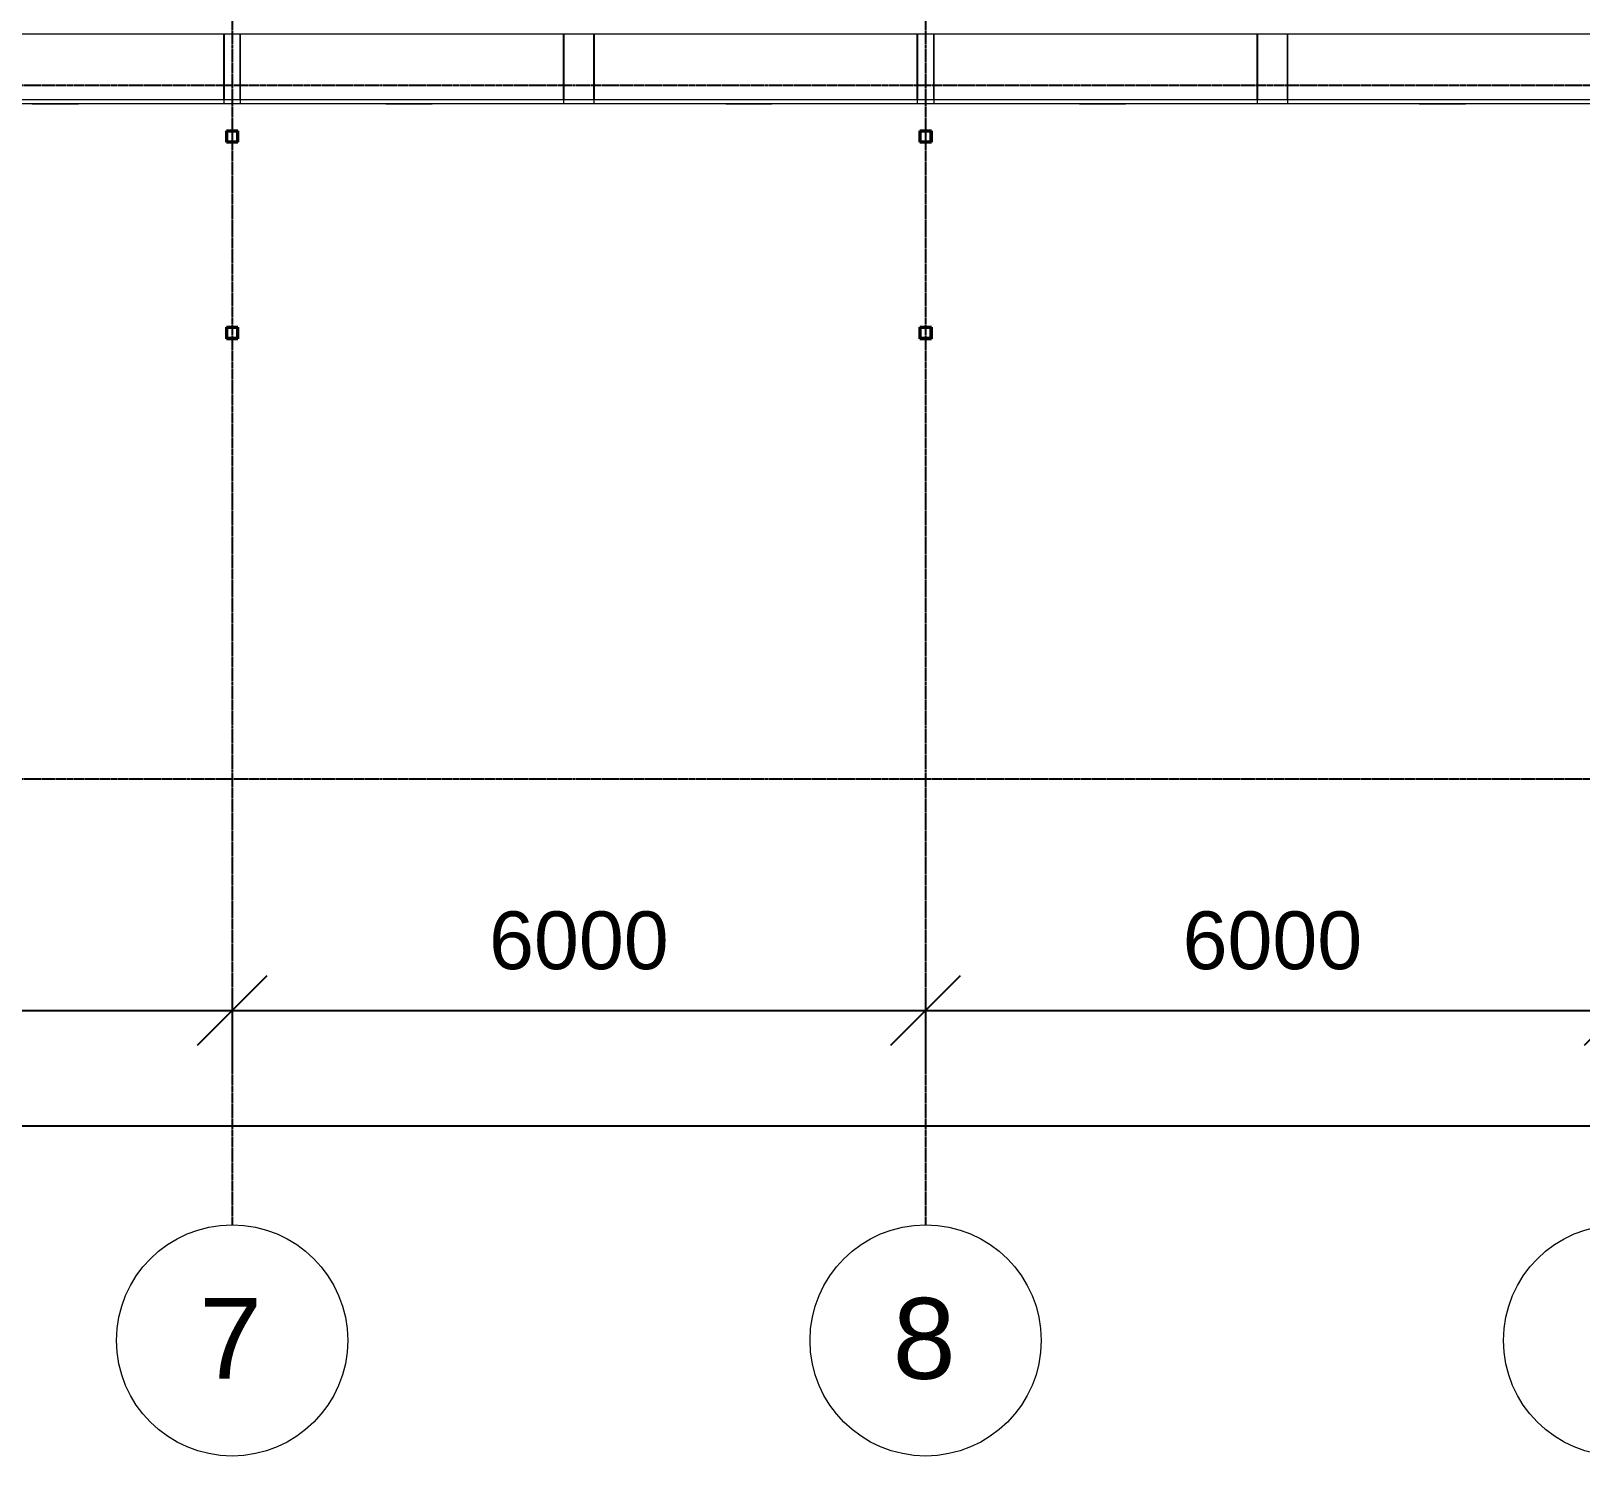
# Model space of a CAD drawing. Header units: millimetres. Extents: x 2140 to 223837, y 2113 to 170313.
# Drawn here: x 44422 to 57832, y 23000 to 35330 of the extents above; entities that cross this region are included whole.
import ezdxf

# ---------------------------------------------------------------- set-up
doc = ezdxf.new("R2010")
doc.units = ezdxf.units.MM
doc.linetypes.add('Линия сетки', pattern=[22.225, 12.7, -3.175, 3.175, -3.175])
for name, color, linetype, lineweight in [('A-DOOR', 7, 'Continuous', 18), ('S-COLS', 7, 'Continuous', 18), ('S-GRID-IDEN', 7, 'Continuous', 20)]:
    doc.layers.add(name, color=color, linetype=linetype, lineweight=lineweight)
doc.layers.add('Стены', color=7, linetype='Continuous')
doc.styles.add('Arial', font='arial.ttf')
doc.styles.add('Arial_1', font='arial.ttf', dxfattribs={"height": 500})
doc.dimstyles.new('Диагональ_-_2_5_мм_Arial_-_Линия_выноски_-_Текст_сверху', dxfattribs={"dimscale": 304.8, "dimtxt": 510.1297, "dimasz": 1.968504, "dimexe": 1.574803, "dimexo": 0.984252, "dimgap": 1.148294, "dimtad": 1, "dimdec": 3, "dimrnd": 0.001, "dimdsep": 46, "dimtxsty": 'Arial_1', "dimblk1": 'OBLIQUE', "dimblk2": 'OBLIQUE', "dimsah": 1, "dimcen": 0.09, "dimdle": 1.574803, "dimazin": 2, "dimtfac": 1, "dimtdec": 4, "dimtix": 1, "dimtmove": 2, "dimatfit": 3, "dimfxl": 1, "dimtvp": 1, "dimtfill": 1, "dimtolj": 1, "dimtzin": 0, "dimarcsym": 2})
doc.dimstyles.new('Диагональ_-_2_5_мм_Arial_-_Линия_выноски_-_Текст_сверху_2', dxfattribs={"dimscale": 304.8, "dimtxt": 510.1297, "dimasz": 1.968504, "dimexe": 1.574803, "dimexo": 0.984252, "dimgap": 1.148294, "dimtad": 1, "dimdec": 3, "dimrnd": 0.001, "dimdsep": 46, "dimtxsty": 'Arial_1', "dimblk1": 'OBLIQUE', "dimblk2": 'OBLIQUE', "dimsah": 1, "dimcen": 0.09, "dimdle": 1.574803, "dimazin": 2, "dimtfac": 1, "dimtdec": 4, "dimtix": 1, "dimtmove": 0, "dimatfit": 3, "dimfxl": 1, "dimtvp": 1, "dimtfill": 1, "dimtolj": 1, "dimtzin": 0, "dimarcsym": 2})

# ---------------------------------------------------------------- blocks, each defined once
blk = doc.blocks.new('Герметизатор - DS6060P-V120-В_АР_ПЭ_01 Этаж')
at = {"layer": 'A-DOOR'}
for p, q in [((-1476, 0), (-1476, 564)), ((-1476, 0), (-1476, 564)), ((-1475, 564), (-1475, 604)), ((-1475, 604), (1725, 604)), ((-1475, 564), (-1475, 0)), ((1725, 564), (-1475, 564)), ((-75, 605), (325, 605)), ((-75, 603), (-75, 605)), ((325, 605), (325, 603)), ((1725, 604), (1725, 564)), ((1725, 0), (1725, 564)), ((1727, 564), (1727, 0)), ((1727, 564), (1727, 0)), ((-1476, 0), (-1475, 0)), ((-1476, 0), (1727, 0)), ((1725, 0), (1727, 0))]:
    blk.add_line(p, q, dxfattribs=at)
blk = doc.blocks.new('Гнутый квадратный профиль _ТУ 36-2287-80_-Колонна - гнутый квадрат_ проф_100x4-V154-В_АР_ПЭ_01 Этаж')
at = {"layer": 'S-COLS', "lineweight": 9}
h = blk.add_hatch(dxfattribs=at)
h.set_pattern_fill('FP_132', color=256, style=0, pattern_type=2)
h.set_pattern_definition([(45, (29948.1, 49912.82), (-212.132, 212.132), [])])
h.paths.add_polyline_path([(50, -50), (50, 50), (-50, 50), (-50, -50)], flags=0)
h.paths.add_polyline_path([(46, -46), (-46, -46), (-46, 46), (46, 46)], flags=0)
at = {"layer": 'S-COLS', "lineweight": 40}
for p, q in [((50, 50), (-50, 50)), ((-50, 50), (-50, -50)), ((-46, -46), (-46, 46)), ((-46, 46), (46, 46)), ((46, 46), (46, -46)), ((50, -50), (50, 50)), ((-50, -50), (50, -50)), ((46, -46), (-46, -46))]:
    blk.add_line(p, q, dxfattribs=at)
blk = doc.blocks.new('Гнутый квадратный профиль _ТУ 36-2287-80_-Колонна - гнутый квадрат_ проф_100x4-V155-В_АР_ПЭ_01 Этаж')
at = {"layer": 'S-COLS', "lineweight": 40}
for p, q in [((50, 50), (-50, 50)), ((-50, 50), (-50, -50)), ((-46, -46), (-46, 46)), ((-46, 46), (46, 46)), ((46, 46), (46, -46)), ((50, -50), (50, 50)), ((-50, -50), (50, -50)), ((46, -46), (-46, -46))]:
    blk.add_line(p, q, dxfattribs=at)
blk = doc.blocks.new('Гнутый квадратный профиль _ТУ 36-2287-80_-Колонна - гнутый квадрат_ проф_100x4-V156-В_АР_ПЭ_01 Этаж')
at = {"layer": 'S-COLS', "lineweight": 40}
for p, q in [((50, 50), (-50, 50)), ((-50, 50), (-50, -50)), ((-46, -46), (-46, 46)), ((-46, 46), (46, 46)), ((46, 46), (46, -46)), ((50, -50), (50, 50)), ((-50, -50), (50, -50)), ((46, -46), (-46, -46))]:
    blk.add_line(p, q, dxfattribs=at)
blk = doc.blocks.new('Гнутый квадратный профиль _ТУ 36-2287-80_-Колонна - гнутый квадрат_ проф_100x4-V157-В_АР_ПЭ_01 Этаж')
at = {"layer": 'S-COLS', "lineweight": 40}
for p, q in [((50, 50), (-50, 50)), ((-50, 50), (-50, -50)), ((-46, -46), (-46, 46)), ((-46, 46), (46, 46)), ((46, 46), (46, -46)), ((50, -50), (50, 50)), ((-50, -50), (50, -50)), ((46, -46), (-46, -46))]:
    blk.add_line(p, q, dxfattribs=at)
blk = doc.blocks.new('Ось сетки - Заголовок сетки - Окружность 5 мм-545732-В_АР_ПЭ_01 Этаж')
at = {"layer": 'S-GRID-IDEN'}
blk.add_circle((0, 0), 5, dxfattribs=at)
blk = doc.blocks.new('_Oblique')
at = {"color": 0, "linetype": 'ByBlock', "lineweight": -2}
blk.add_line((-0.5, -0.5), (0.5, 0.5), dxfattribs=at)
blk = doc.blocks.new('*D351')
at = {"color": 0, "lineweight": -2, "transparency": 16777216}
for p, q in [((13042, 23744), (62355, 23744)), ((13522, 23869), (13522, 23264)), ((110502, 23744), (64935, 23744)), ((110022, 23869), (110022, 23264))]:
    blk.add_line(p, q, dxfattribs=at)
at = {"layer": 'Defpoints', "color": 0, "transparency": 16777216}
for p in [(13522, 24169), (110022, 24169), (110022, 23744)]:
    blk.add_point(p, dxfattribs=at)
at = {"color": 0, "lineweight": -2, "transparency": 16777216, "xscale": 599.9999999999999, "yscale": 599.9999999999999, "zscale": 599.9999999999999, "rotation": 180}
blk.add_blockref('_Oblique', (13522, 23744), dxfattribs=at)
at = {"color": 0, "lineweight": -2, "transparency": 16777216, "xscale": 599.9999999999999, "yscale": 599.9999999999999, "zscale": 599.9999999999999}
blk.add_blockref('_Oblique', (110022, 23744), dxfattribs=at)
at = {"color": 0, "transparency": 16777216, "insert": (62888, 24369), "char_height": 500, "width": 1513.69, "attachment_point": 1, "line_spacing_factor": 0.941778, "style": 'Arial_1', "bg_fill": 3, "box_fill_scale": 1.1, "bg_fill_color": 256, "bg_fill_true_color": 13158600, "bg_fill_transparency": 0}
blk.add_mtext('\\A1;96500', dxfattribs=at)
blk = doc.blocks.new('*D357')
at = {"color": 0, "lineweight": -2, "transparency": 16777216}
for p, q in [((38022, 24865), (38022, 24261)), ((44022, 24865), (44022, 24261)), ((37542, 24741), (44502, 24741))]:
    blk.add_line(p, q, dxfattribs=at)
at = {"layer": 'Defpoints', "color": 0, "transparency": 16777216}
for p in [(38022, 25165), (44022, 25165), (44022, 24741)]:
    blk.add_point(p, dxfattribs=at)
at = {"color": 0, "lineweight": -2, "transparency": 16777216, "xscale": 599.9999999999999, "yscale": 599.9999999999999, "zscale": 599.9999999999999, "rotation": 180}
blk.add_blockref('_Oblique', (38022, 24741), dxfattribs=at)
at = {"color": 0, "lineweight": -2, "transparency": 16777216, "xscale": 599.9999999999999, "yscale": 599.9999999999999, "zscale": 599.9999999999999}
blk.add_blockref('_Oblique', (44022, 24741), dxfattribs=at)
at = {"color": 0, "transparency": 16777216, "insert": (41022, 25346), "char_height": 500, "width": 1845.88, "attachment_point": 5, "style": 'Arial_1', "bg_fill": 3, "box_fill_scale": 1.1, "bg_fill_color": 256, "bg_fill_true_color": 13158600, "bg_fill_transparency": 0}
blk.add_mtext('\\A1;6000', dxfattribs=at)
blk = doc.blocks.new('*D358')
at = {"color": 0, "lineweight": -2, "transparency": 16777216}
for p, q in [((44022, 24865), (44022, 24261)), ((50022, 24865), (50022, 24261)), ((43542, 24741), (50502, 24741))]:
    blk.add_line(p, q, dxfattribs=at)
at = {"layer": 'Defpoints', "color": 0, "transparency": 16777216}
for p in [(44022, 25165), (50022, 25165), (50022, 24741)]:
    blk.add_point(p, dxfattribs=at)
at = {"color": 0, "lineweight": -2, "transparency": 16777216, "xscale": 599.9999999999999, "yscale": 599.9999999999999, "zscale": 599.9999999999999, "rotation": 180}
blk.add_blockref('_Oblique', (44022, 24741), dxfattribs=at)
at = {"color": 0, "lineweight": -2, "transparency": 16777216, "xscale": 599.9999999999999, "yscale": 599.9999999999999, "zscale": 599.9999999999999}
blk.add_blockref('_Oblique', (50022, 24741), dxfattribs=at)
at = {"color": 0, "transparency": 16777216, "insert": (47022, 25346), "char_height": 500, "width": 1845.88, "attachment_point": 5, "style": 'Arial_1', "bg_fill": 3, "box_fill_scale": 1.1, "bg_fill_color": 256, "bg_fill_true_color": 13158600, "bg_fill_transparency": 0}
blk.add_mtext('\\A1;6000', dxfattribs=at)
blk = doc.blocks.new('*D359')
at = {"color": 0, "lineweight": -2, "transparency": 16777216}
for p, q in [((50022, 24865), (50022, 24261)), ((56022, 24865), (56022, 24261)), ((49542, 24741), (56502, 24741))]:
    blk.add_line(p, q, dxfattribs=at)
at = {"layer": 'Defpoints', "color": 0, "transparency": 16777216}
for p in [(50022, 25165), (56022, 25165), (56022, 24741)]:
    blk.add_point(p, dxfattribs=at)
at = {"color": 0, "lineweight": -2, "transparency": 16777216, "xscale": 599.9999999999999, "yscale": 599.9999999999999, "zscale": 599.9999999999999, "rotation": 180}
blk.add_blockref('_Oblique', (50022, 24741), dxfattribs=at)
at = {"color": 0, "lineweight": -2, "transparency": 16777216, "xscale": 599.9999999999999, "yscale": 599.9999999999999, "zscale": 599.9999999999999}
blk.add_blockref('_Oblique', (56022, 24741), dxfattribs=at)
at = {"color": 0, "transparency": 16777216, "insert": (53022, 25346), "char_height": 500, "width": 1845.88, "attachment_point": 5, "style": 'Arial_1', "bg_fill": 3, "box_fill_scale": 1.1, "bg_fill_color": 256, "bg_fill_true_color": 13158600, "bg_fill_transparency": 0}
blk.add_mtext('\\A1;6000', dxfattribs=at)
blk = doc.blocks.new('*D360')
at = {"color": 0, "lineweight": -2, "transparency": 16777216}
for p, q in [((56022, 24865), (56022, 24261)), ((62022, 24865), (62022, 24261)), ((55542, 24741), (62502, 24741))]:
    blk.add_line(p, q, dxfattribs=at)
at = {"layer": 'Defpoints', "color": 0, "transparency": 16777216}
for p in [(56022, 25165), (62022, 25165), (62022, 24741)]:
    blk.add_point(p, dxfattribs=at)
at = {"color": 0, "lineweight": -2, "transparency": 16777216, "xscale": 599.9999999999999, "yscale": 599.9999999999999, "zscale": 599.9999999999999, "rotation": 180}
blk.add_blockref('_Oblique', (56022, 24741), dxfattribs=at)
at = {"color": 0, "lineweight": -2, "transparency": 16777216, "xscale": 599.9999999999999, "yscale": 599.9999999999999, "zscale": 599.9999999999999}
blk.add_blockref('_Oblique', (62022, 24741), dxfattribs=at)
at = {"color": 0, "transparency": 16777216, "insert": (59022, 25346), "char_height": 500, "width": 1845.88, "attachment_point": 5, "style": 'Arial_1', "bg_fill": 3, "box_fill_scale": 1.1, "bg_fill_color": 256, "bg_fill_true_color": 13158600, "bg_fill_transparency": 0}
blk.add_mtext('\\A1;6000', dxfattribs=at)
blk = doc.blocks.new('Помещение')
at = {"color": 9, "linetype": 'Линия сетки', "true_color": 0xc7c8ca}
for p, q in [((44021.9036, 162172.4828), (44021.9036, 22887.2413)), ((50021.9036, 162172.4828), (50021.9036, 22887.2413)), ((113992.9741, 32744.9347), (7061.0864, 32744.9347)), ((113992.9741, 26744.9347), (7061.0864, 26744.9347))]:
    blk.add_line(p, q, dxfattribs=at)
at = {"rotation": 180}
for p in [(42616.9036, 33189.9273), (45676.9036, 33189.9273), (48616.9036, 33189.9273), (51676.9036, 33189.9273), (54616.9036, 33189.9273)]:
    blk.add_blockref('Герметизатор - DS6060P-V120-В_АР_ПЭ_01 Этаж', p, dxfattribs=at)
for name, p in [('Гнутый квадратный профиль _ТУ 36-2287-80_-Колонна - гнутый квадрат_ проф_100x4-V155-В_АР_ПЭ_01 Этаж', (44021.9036, 32304.9347)), ('Гнутый квадратный профиль _ТУ 36-2287-80_-Колонна - гнутый квадрат_ проф_100x4-V157-В_АР_ПЭ_01 Этаж', (50021.9036, 32304.9347)), ('Гнутый квадратный профиль _ТУ 36-2287-80_-Колонна - гнутый квадрат_ проф_100x4-V154-В_АР_ПЭ_01 Этаж', (44021.9036, 30604.9347)), ('Гнутый квадратный профиль _ТУ 36-2287-80_-Колонна - гнутый квадрат_ проф_100x4-V156-В_АР_ПЭ_01 Этаж', (50021.9036, 30604.9347))]:
    blk.add_blockref(name, p)
at = {"lineweight": 20, "xscale": 199.9999999999999, "yscale": 199.9999999999999, "zscale": 199.9999999999999, "rotation": 180}
for p in [(44021.9036, 21887.2413), (50021.9036, 21887.2413), (56021.9036, 21887.2413)]:
    blk.add_blockref('Ось сетки - Заголовок сетки - Окружность 5 мм-545732-В_АР_ПЭ_01 Этаж', p, dxfattribs=at)
at = {"char_height": 700, "width": 673.4175, "attachment_point": 1, "style": 'Arial'}
for s, insert in [('\\fArial|b0|i0|c204|p34|;8', (49737.1478, 22255.0462)), ('\\fArial|b0|i0|c204|p34|;7', (43737.1478, 22255.0462))]:
    blk.add_mtext(s, dxfattribs=dict(at, insert=insert))
dim = blk.add_linear_dim(base=(110021.9036, 23744.3367), p1=(13521.9036, 24168.6007), p2=(110021.9036, 24168.6007), dimstyle='Диагональ_-_2_5_мм_Arial_-_Линия_выноски_-_Текст_сверху', override={"dimpost": '<>', "dimfxl": 96500})
dim.commit()
dim.dimension.update_dxf_attribs({"geometry": '*D351', "text_midpoint": (63645.0695, 24036.0904), "dimtype": 128})
dim = blk.add_linear_dim(base=(44021.9036, 24740.754), p1=(38021.9036, 25165.018), p2=(44021.9036, 25165.018), dimstyle='Диагональ_-_2_5_мм_Arial_-_Линия_выноски_-_Текст_сверху_2', override={"dimpost": '<>', "dimfxl": 6000})
dim.commit()
dim.dimension.update_dxf_attribs({"geometry": '*D357', "text_midpoint": (41021.9036, 25346.0405)})
dim = blk.add_linear_dim(base=(50021.9036, 24740.754), p1=(44021.9036, 25165.018), p2=(50021.9036, 25165.018), dimstyle='Диагональ_-_2_5_мм_Arial_-_Линия_выноски_-_Текст_сверху_2', override={"dimpost": '<>', "dimfxl": 6000})
dim.commit()
dim.dimension.update_dxf_attribs({"geometry": '*D358', "text_midpoint": (47021.9036, 25346.0405)})
dim = blk.add_linear_dim(base=(56021.9036, 24740.754), p1=(50021.9036, 25165.018), p2=(56021.9036, 25165.018), dimstyle='Диагональ_-_2_5_мм_Arial_-_Линия_выноски_-_Текст_сверху_2', override={"dimpost": '<>', "dimfxl": 6000})
dim.commit()
dim.dimension.update_dxf_attribs({"geometry": '*D359', "text_midpoint": (53021.9036, 25346.0405)})
dim = blk.add_linear_dim(base=(62021.9036, 24740.754), p1=(56021.9036, 25165.018), p2=(62021.9036, 25165.018), dimstyle='Диагональ_-_2_5_мм_Arial_-_Линия_выноски_-_Текст_сверху_2', override={"dimpost": '<>', "dimfxl": 6000})
dim.commit()
dim.dimension.update_dxf_attribs({"geometry": '*D360', "text_midpoint": (59021.9036, 25346.0405)})

msp = doc.modelspace()

# ---------------------------------------------------------------- block references
at = {"layer": 'Стены'}
msp.add_blockref('Помещение', (2139.8, 2112.9), dxfattribs=at)

doc.saveas('drawing.dxf')
